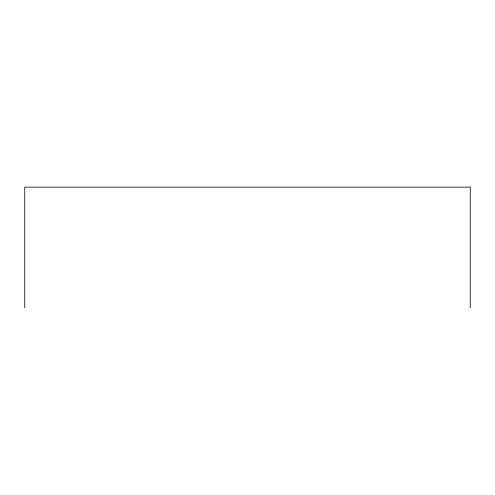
<?xml version="1.0" encoding="UTF-8"?>
<svg xmlns="http://www.w3.org/2000/svg" width="495" height="495" viewBox="0 0 495 495"><rect width="100%" height="100%" fill="white"/><g stroke="black" fill="none" stroke-linecap="round" stroke-linejoin="round"><path stroke-width="0.74" d="M470.25 307.865L470.25 187.135L24.75 187.135L24.75 307.865"/></g></svg>
